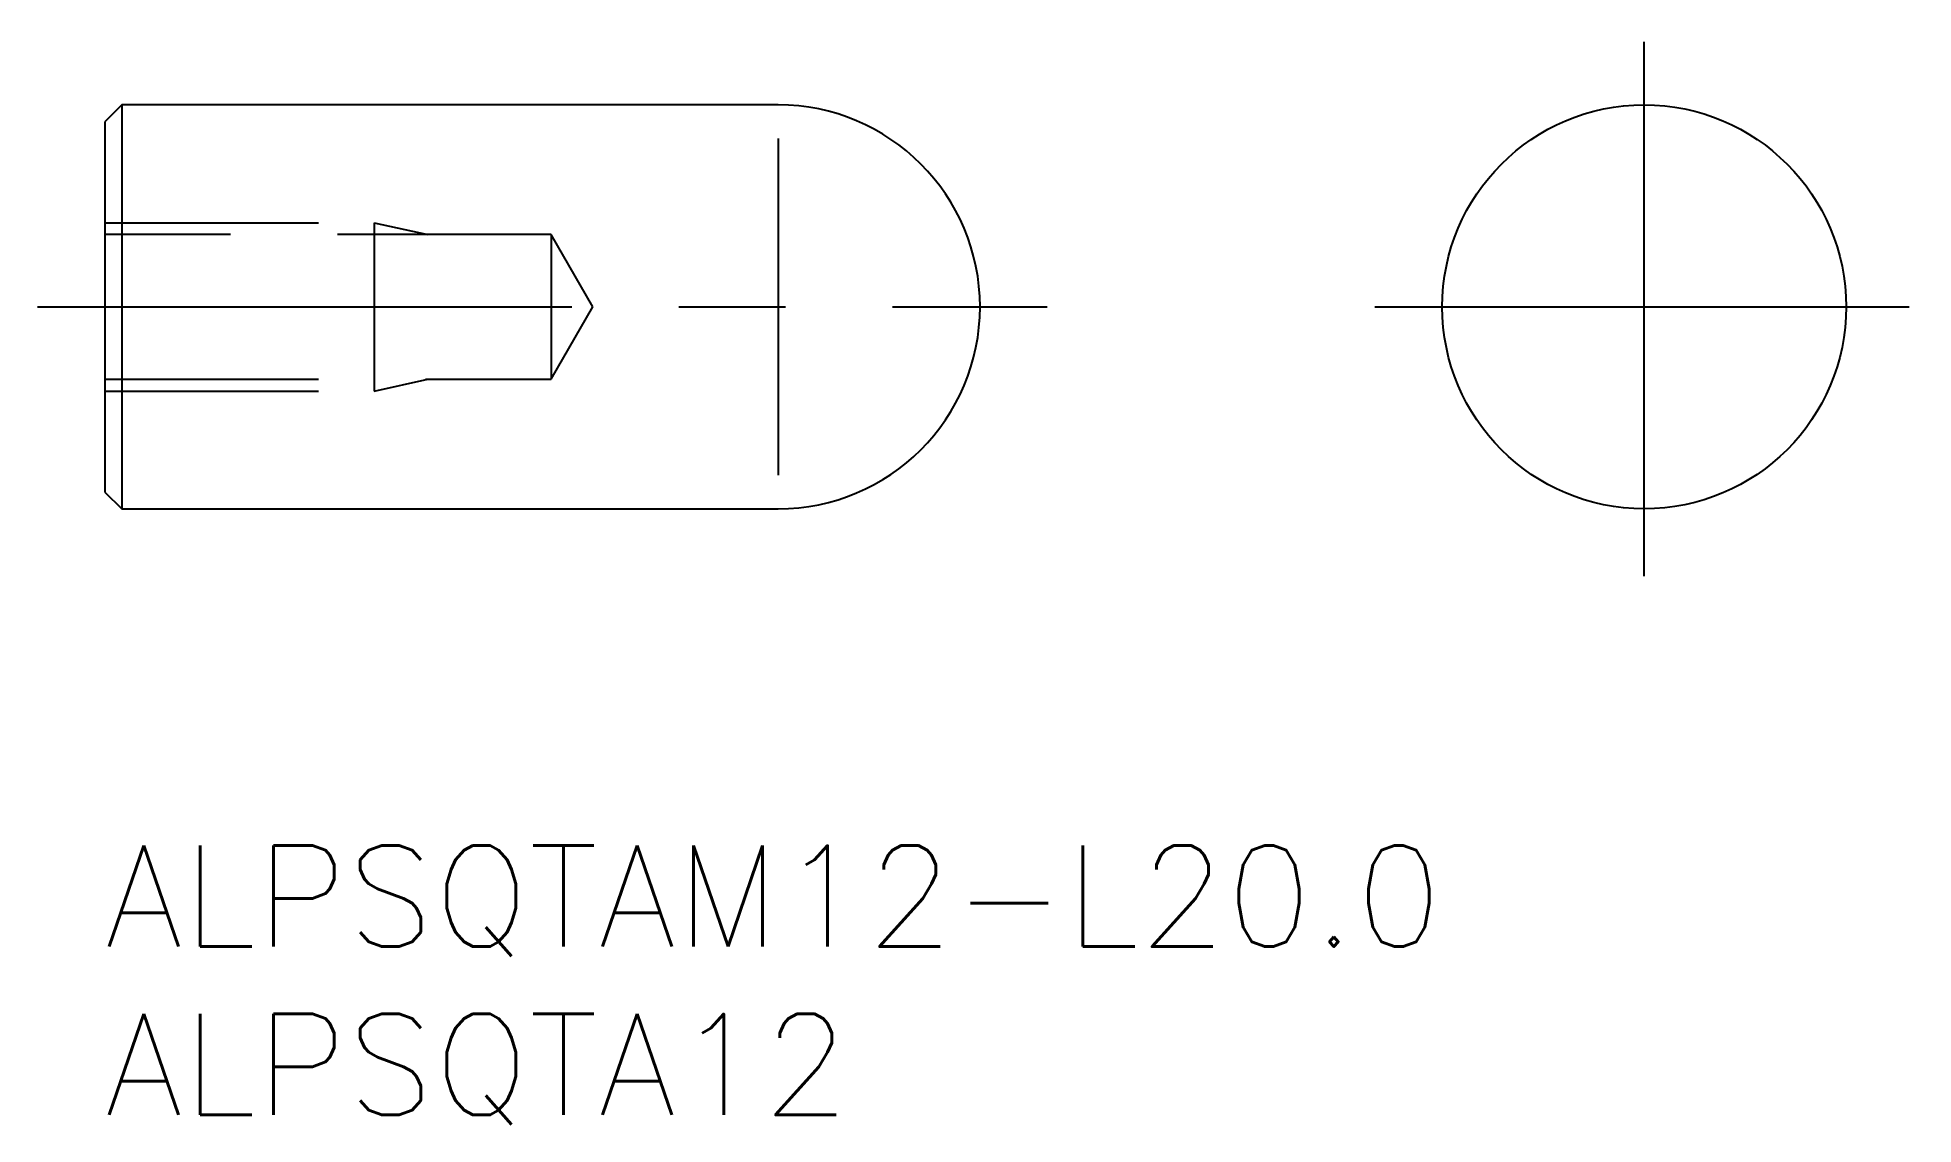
# Model space of a CAD drawing. Extents: x -2 to 53.7, y -8.3 to 24.
import ezdxf

# ---------------------------------------------------------------- set-up
doc = ezdxf.new("R2010")
doc.units = 0
doc.header["$LTSCALE"] = 0.5
doc.linetypes.add('CENTER', pattern=[50.8, 31.75, -6.35, 6.35, -6.35])
doc.linetypes.add('DASHED', pattern=[19.05, 12.7, -6.35])
for name, color, linetype in [('MSM_CENTER', 1, 'CENTER'), ('MSM_CONTINUOUS', 7, 'CONTINUOUS'), ('MSM_DASHED', 4, 'DASHED'), ('MSM_NARROW', 5, 'CONTINUOUS'), ('MSM_PART_NUMBER', 7, 'CONTINUOUS')]:
    doc.layers.add(name, color=color, linetype=linetype)
doc.styles.get("Standard").update_dxf_attribs({"font": 'txt.shx', "height": 3, "bigfont": 'bigfont.shx'})

# ---------------------------------------------------------------- blocks, each defined once
blk = doc.blocks.new('*U12')
at = {"layer": 'MSM_PART_NUMBER'}
blk.add_text('ALPSQTAM12-L20.0', height=3, dxfattribs=at).set_placement((0, -3))
blk = doc.blocks.new('*U13')
at = {"layer": 'MSM_PART_NUMBER'}
blk.add_text('ALPSQTA12', height=3, dxfattribs=at).set_placement((0, -8))

msp = doc.modelspace()

# ---------------------------------------------------------------- linework, layer by layer
at = {"layer": 'MSM_CENTER'}
for p, q in [((45.732, 8), (45.732, 24)), ((-2, 16), (28, 16)), ((37.732, 16), (53.732, 16))]:
    msp.add_line(p, q, dxfattribs=at)
at = {"layer": 'MSM_CONTINUOUS'}
for p, q in [((0.5, 22), (0, 21.5)), ((20, 22), (0.5, 22)), ((0.5, 22), (0.5, 10)), ((0, 21.5), (0, 10.5)), ((0, 10.5), (0.5, 10)), ((0.5, 10), (20, 10))]:
    msp.add_line(p, q, dxfattribs=at)
msp.add_circle((45.732, 16), 6, dxfattribs=at)
msp.add_arc((20, 16), 6, 270, 90, dxfattribs=at)
at = {"layer": 'MSM_DASHED'}
for p, q in [((0, 18.5), (8, 18.5)), ((8, 18.5), (8, 13.5)), ((8, 18.5), (9.6, 18.15)), ((13.259, 18.15), (0, 18.15)), ((14.5, 16), (13.259, 18.15)), ((13.259, 18.15), (13.259, 13.85)), ((13.259, 13.85), (14.5, 16)), ((0, 13.85), (13.259, 13.85)), ((0, 13.5), (8, 13.5)), ((8, 13.5), (9.6, 13.85))]:
    msp.add_line(p, q, dxfattribs=at)
at = {"layer": 'MSM_NARROW'}
msp.add_line((20, 21), (20, 11), dxfattribs=at)

# ---------------------------------------------------------------- block references
at = {"layer": 'MSM_CONTINUOUS'}
for name in ['*U12', '*U13']:
    msp.add_blockref(name, (0, 0), dxfattribs=at)

doc.saveas('drawing.dxf')
